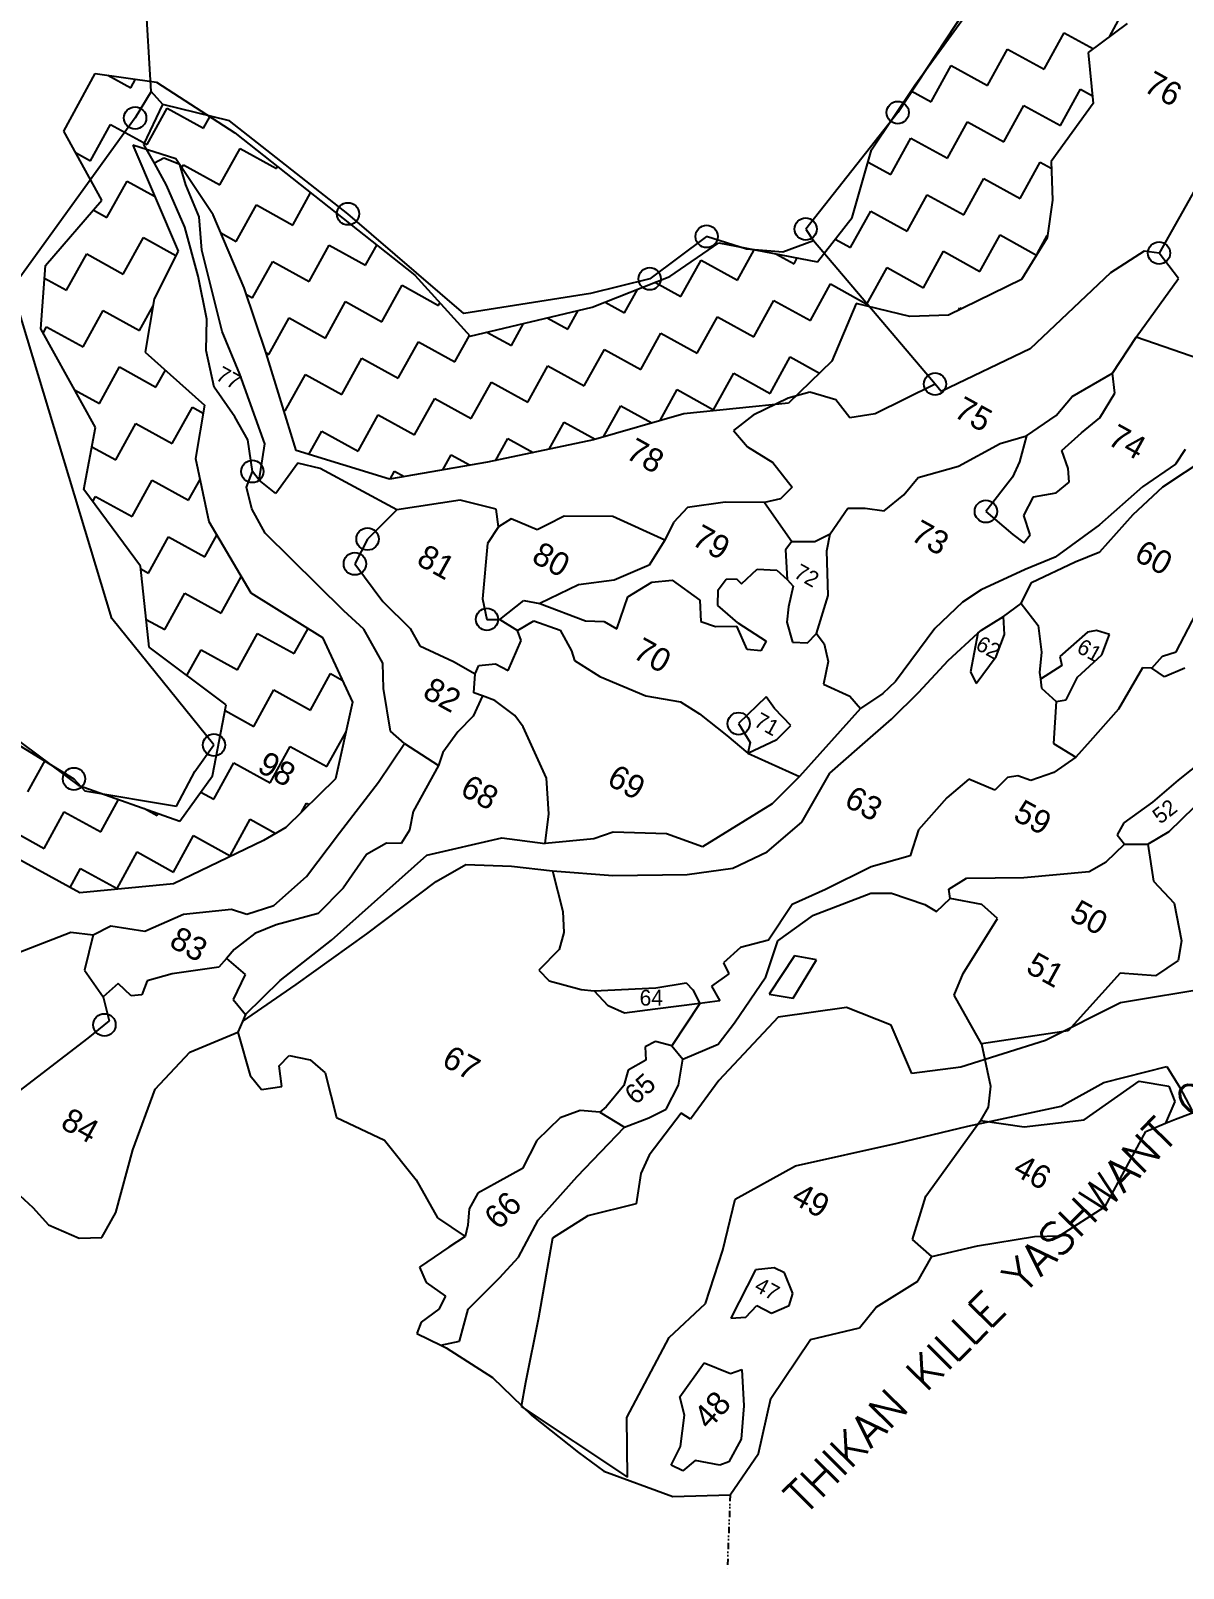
# Model space of a CAD drawing. Header units: metres. Extents: x 322054 to 327919, y 1839216 to 1844053.
# Drawn here: x 323923 to 324841, y 1839286 to 1840510 of the extents above; entities that cross this region are included whole.
import ezdxf

# ---------------------------------------------------------------- set-up
doc = ezdxf.new("R2010")
doc.units = ezdxf.units.M
doc.header["$MEASUREMENT"] = 0
doc.linetypes.add('DIVIDE', pattern=[1.25, 0.5, -0.25, 0, -0.25, 0, -0.25])
for name, color, linetype in [('POLY_HATCH', 12, 'Continuous'), ('POLY_PARCEL', 6, 'Continuous'), ('TEXT_MAPOUT', 7, 'Continuous'), ('TEXT_PARCEL', 7, 'Continuous'), ('V_BOUND_LINE', 7, 'Continuous'), ('V_DIVIDE_LINE', 7, 'DIVIDE')]:
    doc.layers.add(name, color=color, linetype=linetype)
doc.styles.get("Standard").update_dxf_attribs({"font": 'simplex.shx'})
doc.styles.add('TEXT_MAP', font='', dxfattribs={"height": 2.5})
doc.styles.get('TEXT_MAP').set_extended_font_data('Kruti Dev 050')

msp = doc.modelspace()

# ---------------------------------------------------------------- linework, layer by layer
for centre in [(324006.1, 1840440.4), (324613.4, 1840444.7), (324175.6, 1840364.1), (324540.1, 1840352), (324461.2, 1840346.1), (324821.5, 1840332.9), (324415.9, 1840312.4), (324643.1, 1840228.6), (324099.5, 1840159), (324683.6, 1840127.2), (324191.2, 1840105.2), (324181.1, 1840085.5), (324286.3, 1840041.3), (324486.7, 1839958.3), (324068.9, 1839941.3), (323957.4, 1839914.3), (323981.7, 1839718.5)]:
    msp.add_circle(centre, 8.88)
at = {"layer": 'POLY_HATCH'}
for p, q in [((324627.1, 1840466.6), (324677.3, 1840535.7)), ((324796.1, 1840515.6), (324765.1, 1840492.4)), ((324765.1, 1840492.4), (324769, 1840451.9)), ((323949.3, 1840429.9), (323974.4, 1840475.7)), ((323974.4, 1840475.7), (324023.2, 1840469)), ((324023.2, 1840469), (324085.6, 1840428.5)), ((324592.6, 1840415.1), (324627.1, 1840466.6)), ((324769, 1840451.9), (324735.5, 1840405.8)), ((323979.5, 1840374.9), (323949.3, 1840429.9)), ((324085.6, 1840428.5), (324228.9, 1840315.2)), ((324038.6, 1840407.9), (324004.2, 1840418.8)), ((324004.2, 1840418.8), (324040.3, 1840334.3)), ((324577, 1840361.2), (324592.6, 1840415.1)), ((324068.4, 1840363.2), (324038.6, 1840407.9)), ((324735.5, 1840405.8), (324736.6, 1840374.9)), ((323934.7, 1840323), (323979.5, 1840374.9)), ((324736.6, 1840374.9), (324732.3, 1840345.1)), ((324092.9, 1840305.3), (324068.4, 1840363.2)), ((324549.5, 1840325.9), (324577, 1840361.2)), ((324432, 1840314.1), (324471, 1840341)), ((324471, 1840341), (324549.5, 1840325.9)), ((324732.3, 1840345.1), (324712, 1840311.9)), ((323931.1, 1840272.5), (323934.7, 1840323)), ((324040.3, 1840334.3), (324021.4, 1840296.4)), ((324228.9, 1840315.2), (324272.8, 1840266.8)), ((324370.1, 1840289.7), (324432, 1840314.1)), ((324712, 1840311.9), (324653.9, 1840283.5)), ((324110.6, 1840253.2), (324092.9, 1840305.3)), ((324021.4, 1840296.4), (324014.2, 1840254)), ((324272.8, 1840266.8), (324370.1, 1840289.7)), ((324580.3, 1840292.7), (324561, 1840246.8)), ((324623, 1840282.3), (324580.3, 1840292.7)), ((324653.9, 1840283.5), (324623, 1840282.3)), ((323974.5, 1840194.1), (323931.1, 1840272.5)), ((324014.2, 1840254), (324061.5, 1840211.8)), ((324134.4, 1840175.6), (324110.6, 1840253.2)), ((324561, 1840246.8), (324526.5, 1840213.4)), ((324526.5, 1840213.4), (324443.1, 1840205)), ((324061.5, 1840211.8), (324054.3, 1840169.4)), ((324443.1, 1840205), (324371.1, 1840184.2)), ((323965.4, 1840144.7), (323974.5, 1840194.1)), ((324371.1, 1840184.2), (324286.6, 1840166.3)), ((324054.3, 1840169.4), (324064.9, 1840119.1)), ((324208.6, 1840152.8), (324134.4, 1840175.6)), ((324286.6, 1840166.3), (324208.6, 1840152.8)), ((324010.4, 1840083.5), (323965.4, 1840144.7)), ((324064.9, 1840119.1), (324098.2, 1840062.5)), ((324017.3, 1840019.2), (324010.4, 1840083.5)), ((324098.2, 1840062.5), (324155.3, 1840026.9)), ((324078.7, 1839973.3), (324017.3, 1840019.2)), ((324155.3, 1840026.9), (324179.3, 1839975.4)), ((323856.9, 1839986.6), (323960.7, 1839909.3)), ((324067.7, 1839916.8), (324078.7, 1839973.3)), ((324179.3, 1839975.4), (324165.7, 1839914.3)), ((323960.7, 1839909.3), (324041.8, 1839880.7)), ((324041.8, 1839880.7), (324067.7, 1839916.8)), ((324165.7, 1839914.3), (324126.2, 1839875.6)), ((324126.2, 1839875.6), (324108.4, 1839865.2)), ((324108.4, 1839865.2), (324036.7, 1839830.7)), ((323962, 1839823.5), (323901.7, 1839856.8)), ((324036.7, 1839830.7), (323962, 1839823.5)), ((324864.3, 1839748.2), (324790.7, 1839735.9)), ((324790.7, 1839735.9), (324731, 1839706.1)), ((324518.3, 1839724.6), (324471, 1839674.1)), ((324572.7, 1839732.2), (324518.3, 1839724.6)), ((324608.1, 1839718.2), (324572.7, 1839732.2)), ((324624.6, 1839679.9), (324608.1, 1839718.2)), ((324731, 1839706.1), (324663.6, 1839684.8)), ((324663.6, 1839684.8), (324624.6, 1839679.9)), ((324777.6, 1839672.7), (324827.8, 1839685.4)), ((324827.8, 1839685.4), (324838.1, 1839668.6)), ((324471, 1839674.1), (324448.4, 1839643.3)), ((324743.6, 1839653.9), (324777.6, 1839672.7)), ((324838.1, 1839668.6), (324847.7, 1839650.7)), ((324669.2, 1839637.8), (324743.6, 1839653.9)), ((324440.9, 1839648.1), (324415.5, 1839614.8)), ((324448.4, 1839643.3), (324440.9, 1839648.1)), ((324613, 1839624.2), (324669.2, 1839637.8)), ((324415.5, 1839614.8), (324408.9, 1839600.3)), ((324532, 1839606.2), (324613, 1839624.2)), ((324484, 1839579.8), (324532, 1839606.2)), ((324408.9, 1839600.3), (324405.2, 1839575.9)), ((324474.2, 1839539.2), (324484, 1839579.8)), ((324366.6, 1839566.5), (324338.6, 1839548.6)), ((324405.2, 1839575.9), (324366.6, 1839566.5)), ((324338.6, 1839548.6), (324327.3, 1839485.2)), ((324460.4, 1839496.7), (324474.2, 1839539.2)), ((324431.5, 1839469.5), (324460.4, 1839496.7)), ((324327.3, 1839485.2), (324317.1, 1839433.7)), ((324397.8, 1839405.9), (324431.5, 1839469.5)), ((324317.1, 1839433.7), (324313.6, 1839414.8)), ((324313.6, 1839414.8), (324398.1, 1839358.4)), ((324398.1, 1839358.4), (324397.8, 1839405.9))]:
    msp.add_line(p, q, dxfattribs=at)
at = {"layer": 'POLY_HATCH', "linetype": 'Continuous'}
for p, q in [((324781.9, 1840505), (324790.9, 1840521.3)), ((324729.9, 1840479.3), (324745.9, 1840508.3)), ((324745.9, 1840508.3), (324769.2, 1840495.5)), ((324684.9, 1840466.3), (324700.9, 1840495.3)), ((324700.9, 1840495.3), (324729.9, 1840479.3)), ((324639.9, 1840453.3), (324655.9, 1840482.3)), ((324655.9, 1840482.3), (324684.9, 1840466.3)), ((323984.3, 1840474.4), (324002.6, 1840464.3)), ((324002.6, 1840464.3), (324006.5, 1840471.3)), ((324624, 1840462), (324639.9, 1840453.3)), ((324742.9, 1840434.3), (324758.9, 1840463.3)), ((324758.9, 1840463.3), (324768.4, 1840458.1)), ((324015.7, 1840419.2), (324031.7, 1840448.3)), ((324031.7, 1840448.3), (324060.7, 1840432.3)), ((324697.9, 1840421.3), (324713.9, 1840450.3)), ((324713.9, 1840450.3), (324742.9, 1840434.3)), ((323970.6, 1840406.2), (323986.6, 1840435.2)), ((323986.6, 1840435.2), (324015.7, 1840419.2)), ((324060.7, 1840432.3), (324065.7, 1840441.4)), ((324652.9, 1840408.3), (324668.9, 1840437.3)), ((324668.9, 1840437.3), (324697.9, 1840421.3)), ((324607.9, 1840395.3), (324623.9, 1840424.3)), ((324623.9, 1840424.3), (324652.9, 1840408.3)), ((323958.6, 1840412.9), (323970.6, 1840406.2)), ((324073.7, 1840387.2), (324089.7, 1840416.2)), ((324089.7, 1840416.2), (324118.7, 1840400.2)), ((324043.3, 1840400.8), (324044.7, 1840403.2)), ((324044.7, 1840403.2), (324073.7, 1840387.2)), ((324118.7, 1840400.2), (324119.5, 1840401.7)), ((324589.8, 1840405.3), (324607.9, 1840395.3)), ((324710.9, 1840376.3), (324726.9, 1840405.3)), ((324726.9, 1840405.3), (324735.7, 1840400.4)), ((323983.7, 1840361.2), (323999.7, 1840390.2)), ((323999.7, 1840390.2), (324021.6, 1840378.1)), ((324665.9, 1840363.3), (324681.9, 1840392.3)), ((324681.9, 1840392.3), (324710.9, 1840376.3)), ((324131.7, 1840355.2), (324145.8, 1840380.9)), ((324620.9, 1840350.3), (324636.9, 1840379.3)), ((324636.9, 1840379.3), (324665.9, 1840363.3)), ((323972.8, 1840367.2), (323983.7, 1840361.2)), ((324086.7, 1840342.2), (324102.7, 1840371.2)), ((324102.7, 1840371.2), (324131.7, 1840355.2)), ((324575.9, 1840337.3), (324591.9, 1840366.3)), ((324591.9, 1840366.3), (324620.9, 1840350.3)), ((324074.4, 1840349), (324086.7, 1840342.2)), ((323996.7, 1840316.2), (324012.7, 1840345.2)), ((324012.7, 1840345.2), (324038.6, 1840330.9)), ((324144.7, 1840310.2), (324160.7, 1840339.2)), ((324160.7, 1840339.2), (324189.7, 1840323.2)), ((324189.7, 1840323.2), (324198.5, 1840339.2)), ((324485.8, 1840311.2), (324499.2, 1840335.5)), ((324563.6, 1840344), (324575.9, 1840337.3)), ((324678.9, 1840318.3), (324694.9, 1840347.3)), ((324694.9, 1840347.3), (324723.8, 1840331.3)), ((324724.8, 1840332.8), (324732.5, 1840346.9)), ((323951.6, 1840303.2), (323967.6, 1840332.2)), ((323967.6, 1840332.2), (323996.7, 1840316.2)), ((324099.7, 1840297.2), (324115.7, 1840326.2)), ((324115.7, 1840326.2), (324144.7, 1840310.2)), ((324440.8, 1840298.2), (324456.8, 1840327.3)), ((324456.8, 1840327.3), (324485.8, 1840311.2)), ((324516.3, 1840332.3), (324530.8, 1840324.3)), ((324530.8, 1840324.3), (324533.4, 1840329)), ((324633.9, 1840305.3), (324649.9, 1840334.3)), ((324649.9, 1840334.3), (324678.9, 1840318.3)), ((323934, 1840313), (323951.6, 1840303.2)), ((324588.9, 1840292.3), (324604.9, 1840321.3)), ((324604.9, 1840321.3), (324633.9, 1840305.3)), ((324094.8, 1840299.9), (324099.7, 1840297.2)), ((324202.7, 1840278.2), (324218.7, 1840307.2)), ((324218.7, 1840307.2), (324247.7, 1840291.2)), ((324395.8, 1840285.2), (324406.1, 1840303.9)), ((324420.4, 1840309.5), (324440.8, 1840298.2)), ((324543.8, 1840279.2), (324559.9, 1840308.3)), ((324559.9, 1840308.3), (324588.9, 1840292.3)), ((323964.7, 1840258.2), (323980.7, 1840287.2)), ((323980.7, 1840287.2), (324009.7, 1840271.2)), ((324009.7, 1840271.2), (324020.5, 1840290.8)), ((324157.7, 1840265.2), (324173.7, 1840294.2)), ((324173.7, 1840294.2), (324202.7, 1840278.2)), ((324247.7, 1840291.2), (324248.8, 1840293.2)), ((324350.8, 1840272.2), (324359, 1840287.1)), ((324380.4, 1840293.7), (324395.8, 1840285.2)), ((324498.8, 1840266.2), (324514.8, 1840295.2)), ((324514.8, 1840295.2), (324543.8, 1840279.2)), ((324661.8, 1840287.4), (324662.9, 1840289.3)), ((324662.9, 1840289.3), (324664.2, 1840288.5)), ((323932.9, 1840269.2), (323935.6, 1840274.2)), ((323935.6, 1840274.2), (323964.7, 1840258.2)), ((324112.7, 1840252.2), (324128.7, 1840281.2)), ((324128.7, 1840281.2), (324157.7, 1840265.2)), ((324305.8, 1840259.2), (324315.5, 1840276.9)), ((324334.3, 1840281.3), (324350.8, 1840272.2)), ((324453.8, 1840253.2), (324469.8, 1840282.2)), ((324469.8, 1840282.2), (324498.8, 1840266.2)), ((324215.7, 1840233.2), (324231.7, 1840262.2)), ((324231.7, 1840262.2), (324260.8, 1840246.2)), ((324260.8, 1840246.2), (324272.4, 1840267.2)), ((324286.3, 1840270), (324305.8, 1840259.2)), ((324408.8, 1840240.2), (324424.8, 1840269.2)), ((324424.8, 1840269.2), (324453.8, 1840253.2)), ((324110.6, 1840253.4), (324112.7, 1840252.2)), ((324363.8, 1840227.2), (324379.8, 1840256.2)), ((324379.8, 1840256.2), (324408.8, 1840240.2)), ((324511.8, 1840221.2), (324527.8, 1840250.2)), ((324527.8, 1840250.2), (324551.2, 1840237.3)), ((323977.7, 1840213.2), (323993.7, 1840242.2)), ((323993.7, 1840242.2), (324022.7, 1840226.2)), ((324022.7, 1840226.2), (324030.2, 1840239.7)), ((324170.7, 1840220.2), (324186.7, 1840249.2)), ((324186.7, 1840249.2), (324215.7, 1840233.2)), ((324318.8, 1840214.2), (324334.8, 1840243.2)), ((324334.8, 1840243.2), (324363.8, 1840227.2)), ((324466.8, 1840208.2), (324482.8, 1840237.2)), ((324482.8, 1840237.2), (324511.8, 1840221.2)), ((324125.7, 1840207.2), (324141.7, 1840236.2)), ((324141.7, 1840236.2), (324170.7, 1840220.2)), ((324273.8, 1840201.2), (324289.8, 1840230.2)), ((324289.8, 1840230.2), (324318.8, 1840214.2)), ((323957.9, 1840224.1), (323977.7, 1840213.2)), ((324228.7, 1840188.2), (324244.8, 1840217.2)), ((324244.8, 1840217.2), (324273.8, 1840201.2)), ((324424.2, 1840199.5), (324437.8, 1840224.2)), ((324437.8, 1840224.2), (324466.8, 1840208.2)), ((324035.7, 1840181.2), (324051.7, 1840210.2)), ((324051.7, 1840210.2), (324060.4, 1840205.4)), ((324124.5, 1840207.9), (324125.7, 1840207.2)), ((324183.7, 1840175.2), (324199.7, 1840204.2)), ((324199.7, 1840204.2), (324228.7, 1840188.2)), ((324379.2, 1840186.5), (324392.8, 1840211.2)), ((324392.8, 1840211.2), (324417.5, 1840197.6)), ((323990.7, 1840168.2), (324006.7, 1840197.2)), ((324006.7, 1840197.2), (324035.7, 1840181.2)), ((324144.4, 1840172.5), (324154.7, 1840191.2)), ((324154.7, 1840191.2), (324183.7, 1840175.2)), ((324335.9, 1840176.7), (324347.8, 1840198.2)), ((324347.8, 1840198.2), (324372.5, 1840184.6)), ((323971.7, 1840178.6), (323990.7, 1840168.2)), ((324293.1, 1840167.6), (324302.8, 1840185.2)), ((324302.8, 1840185.2), (324323.1, 1840174)), ((324251.1, 1840160.2), (324257.8, 1840172.2)), ((324257.8, 1840172.2), (324272.8, 1840163.9)), ((324003.7, 1840123.1), (324019.7, 1840152.2)), ((324019.7, 1840152.2), (324048.7, 1840136.2)), ((324048.7, 1840136.2), (324057.8, 1840152.7)), ((324209.3, 1840153), (324212.7, 1840159.2)), ((324212.7, 1840159.2), (324220.5, 1840154.9)), ((323972.5, 1840135.1), (323974.7, 1840139.1)), ((323974.7, 1840139.1), (324003.7, 1840123.1)), ((324016.7, 1840078.1), (324032.7, 1840107.1)), ((324032.7, 1840107.1), (324061.7, 1840091.1)), ((324061.7, 1840091.1), (324071.2, 1840108.4)), ((324010.6, 1840081.5), (324016.7, 1840078.1)), ((324074.7, 1840046.1), (324090.7, 1840075.1)), ((324090.7, 1840075.1), (324090.7, 1840075.1)), ((324029.7, 1840033.1), (324045.7, 1840062.1)), ((324045.7, 1840062.1), (324074.7, 1840046.1)), ((324015, 1840041.2), (324029.7, 1840033.1)), ((324087.7, 1840001.1), (324103.7, 1840030.1)), ((324103.7, 1840030.1), (324132.7, 1840014.1)), ((324132.7, 1840014.1), (324143.8, 1840034.1)), ((324047.4, 1839996.7), (324058.7, 1840017.1)), ((324058.7, 1840017.1), (324087.7, 1840001.1)), ((324145.7, 1839969.1), (324161.7, 1839998.1)), ((324161.7, 1839998.1), (324171.1, 1839993)), ((324100.7, 1839956.1), (324116.7, 1839985.1)), ((324116.7, 1839985.1), (324145.7, 1839969.1)), ((324077.8, 1839968.7), (324100.7, 1839956.1)), ((324158.7, 1839924.1), (324174.1, 1839951.8)), ((324113.7, 1839911.1), (324129.7, 1839940.1)), ((324129.7, 1839940.1), (324158.7, 1839924.1)), ((323920.7, 1839904.1), (323934.4, 1839928.9)), ((324068.7, 1839898.1), (324084.7, 1839927.1)), ((324084.7, 1839927.1), (324113.7, 1839911.1)), ((323978.7, 1839872.1), (323993, 1839897.9)), ((324058.4, 1839903.8), (324068.7, 1839898.1)), ((324138.7, 1839887.8), (324142.7, 1839895.1)), ((324142.7, 1839895.1), (324144.9, 1839893.9)), ((323933.7, 1839859), (323949.7, 1839888.1)), ((323949.7, 1839888.1), (323978.7, 1839872.1)), ((324013.6, 1839890.6), (324023.7, 1839885.1)), ((324023.7, 1839885.1), (324024.6, 1839886.7)), ((323904.7, 1839875), (323933.7, 1839859)), ((324081.7, 1839853.1), (324097.7, 1839882.1)), ((324097.7, 1839882.1), (324118.1, 1839870.8)), ((324036.7, 1839840), (324052.7, 1839869.1)), ((324052.7, 1839869.1), (324081.7, 1839853.1)), ((323991.7, 1839827), (324007.7, 1839856.1)), ((324007.7, 1839856.1), (324036.7, 1839840)), ((323954.3, 1839827.8), (323962.7, 1839843)), ((323962.7, 1839843), (323991.7, 1839827))]:
    msp.add_line(p, q, dxfattribs=at)
at = {"layer": 'POLY_PARCEL'}
for p, q in [((324018.8, 1840461.6), (324012.3, 1840573)), ((324692.1, 1840564.2), (324613.4, 1840444.7)), ((324018.8, 1840461.6), (324006.1, 1840440.4)), ((324028.2, 1840451.2), (324018.8, 1840461.6)), ((324013.1, 1840419.4), (324028.2, 1840451.2)), ((324081.2, 1840438.2), (324028.2, 1840451.2)), ((324006.1, 1840440.4), (323911, 1840308.7)), ((324175.6, 1840364.1), (324081.2, 1840438.2)), ((324613.4, 1840444.7), (324540.1, 1840352)), ((324021.5, 1840404.3), (324013.1, 1840419.4)), ((324865.5, 1840410.5), (324821.5, 1840332.9)), ((324028.9, 1840408.5), (324021.5, 1840404.3)), ((324031.2, 1840386.8), (324021.5, 1840404.3)), ((324041.7, 1840403.3), (324028.9, 1840408.5)), ((324046.6, 1840387.3), (324041.7, 1840403.3)), ((324045.8, 1840353.5), (324031.2, 1840386.8)), ((324057.2, 1840361.6), (324046.6, 1840387.3)), ((324059.3, 1840335.3), (324057.2, 1840361.6)), ((324268, 1840284.7), (324175.6, 1840364.1)), ((324056.4, 1840314.4), (324045.8, 1840353.5)), ((324540.1, 1840352), (324546.2, 1840342.7)), ((324075.5, 1840270.5), (324059.3, 1840335.3)), ((324461.2, 1840346.1), (324415.9, 1840312.4)), ((324493, 1840336.1), (324461.2, 1840346.1)), ((324521.8, 1840333.6), (324493, 1840336.1)), ((324546.2, 1840342.7), (324521.8, 1840333.6)), ((324643.1, 1840228.6), (324546.2, 1840342.7)), ((324809.6, 1840334.4), (324782.9, 1840317.1)), ((324821.5, 1840332.9), (324809.6, 1840334.4)), ((324837.1, 1840312.7), (324821.5, 1840332.9)), ((324063.2, 1840280.3), (324056.4, 1840314.4)), ((324415.9, 1840312.4), (324368.7, 1840300.6)), ((324782.9, 1840317.1), (324718.9, 1840256.5)), ((324803.2, 1840266), (324837.1, 1840312.7)), ((323987.6, 1840042.1), (323907.6, 1840306.5)), ((324368.7, 1840300.6), (324268, 1840284.7)), ((324062.6, 1840255.4), (324063.2, 1840280.3)), ((324089.5, 1840236.5), (324075.5, 1840270.5)), ((324784.4, 1840237.2), (324803.2, 1840266)), ((324871.5, 1840242.3), (324803.2, 1840266)), ((324069.1, 1840226), (324062.6, 1840255.4)), ((324718.9, 1840256.5), (324648.1, 1840222.6)), ((324085.5, 1840202.6), (324069.1, 1840226)), ((324109.3, 1840181.1), (324089.5, 1840236.5)), ((324643.1, 1840228.6), (324595.4, 1840205)), ((324648.1, 1840222.6), (324643.1, 1840228.6)), ((324752.3, 1840218.7), (324784.4, 1840237.2)), ((324786.2, 1840221.4), (324784.4, 1840237.2)), ((324526.1, 1840217.3), (324498.2, 1840203.8)), ((324543.3, 1840222.1), (324526.1, 1840217.3)), ((324564.2, 1840216), (324543.3, 1840222.1)), ((324575.2, 1840201.6), (324564.2, 1840216)), ((324739.5, 1840203.5), (324752.3, 1840218.7)), ((324774.3, 1840201.8), (324786.2, 1840221.4)), ((324095.8, 1840184.1), (324085.5, 1840202.6)), ((324498.2, 1840203.8), (324482.6, 1840191.6)), ((324595.4, 1840205), (324575.2, 1840201.6)), ((324716, 1840187.5), (324739.5, 1840203.5)), ((324759.8, 1840189.8), (324774.3, 1840201.8)), ((324482.6, 1840191.6), (324493.7, 1840178.5)), ((324744.1, 1840175.7), (324759.8, 1840189.8)), ((324099.5, 1840159), (324095.8, 1840184.1)), ((324104.9, 1840152), (324109.3, 1840181.1)), ((324493.7, 1840178.5), (324514, 1840166.2)), ((324661.7, 1840163.3), (324695, 1840181.2)), ((324695, 1840181.2), (324716, 1840187.5)), ((324716, 1840187.5), (324710.4, 1840166.7)), ((324842.3, 1840176.4), (324834.5, 1840164.9)), ((324135.7, 1840165.5), (324118.2, 1840141.6)), ((324153.4, 1840161.3), (324135.7, 1840165.5)), ((324514, 1840166.2), (324529.4, 1840146.4)), ((324710.4, 1840166.7), (324704.8, 1840154.6)), ((324749.2, 1840161.4), (324744.1, 1840175.7)), ((324834.5, 1840164.9), (324808.4, 1840146.8)), ((324824.5, 1840146.8), (324859.7, 1840170.1)), ((324094.8, 1840146.6), (324099.5, 1840159)), ((324104.9, 1840152), (324099.5, 1840159)), ((324118.2, 1840141.6), (324104.9, 1840152)), ((324214.4, 1840128.6), (324153.4, 1840161.3)), ((324618.3, 1840140.5), (324629.7, 1840154.3)), ((324629.7, 1840154.3), (324661.7, 1840163.3)), ((324704.8, 1840154.6), (324683.6, 1840127.2)), ((324749.9, 1840150.5), (324749.2, 1840161.4)), ((324099.1, 1840129.2), (324094.8, 1840146.6)), ((324529.4, 1840146.4), (324520, 1840137.3)), ((324602.5, 1840127.6), (324618.3, 1840140.5)), ((324721.4, 1840138.7), (324739.5, 1840141.9)), ((324739.5, 1840141.9), (324749.9, 1840150.5)), ((324808.4, 1840146.8), (324774.1, 1840116.4)), ((324800.8, 1840124.8), (324824.5, 1840146.8)), ((324109.7, 1840109.8), (324099.1, 1840129.2)), ((324214.4, 1840128.6), (324191.2, 1840105.2)), ((324265, 1840136.1), (324214.4, 1840128.6)), ((324293.7, 1840129.1), (324265, 1840136.1)), ((324295.4, 1840114.9), (324293.7, 1840129.1)), ((324445.9, 1840130.3), (324434.9, 1840118.4)), ((324476, 1840134.5), (324445.9, 1840130.3)), ((324507.4, 1840134.4), (324476, 1840134.5)), ((324520, 1840137.3), (324507.4, 1840134.4)), ((324507.4, 1840134.4), (324529, 1840103.2)), ((324559.5, 1840109.3), (324573.6, 1840129.7)), ((324573.6, 1840129.7), (324587.5, 1840129.7)), ((324587.5, 1840129.7), (324602.5, 1840127.6)), ((324683.6, 1840127.2), (324705, 1840108.9)), ((324713.9, 1840124), (324721.4, 1840138.7)), ((324295.4, 1840114.9), (324286.7, 1840101.8)), ((324305.6, 1840121.4), (324295.4, 1840114.9)), ((324326.3, 1840112.5), (324305.6, 1840121.4)), ((324334.3, 1840116.5), (324326.3, 1840112.5)), ((324347.7, 1840123.4), (324334.3, 1840116.5)), ((324386.4, 1840123.2), (324347.7, 1840123.4)), ((324427.9, 1840104.3), (324386.4, 1840123.2)), ((324434.9, 1840118.4), (324427.9, 1840104.3)), ((324718.9, 1840108.5), (324713.9, 1840124)), ((324774.1, 1840116.4), (324738.8, 1840090.8)), ((324774.4, 1840095.1), (324800.8, 1840124.8)), ((324172.2, 1840048), (324109.7, 1840109.8)), ((324191.2, 1840105.2), (324181.1, 1840085.5)), ((324427.9, 1840104.3), (324415.5, 1840084.5)), ((324529, 1840103.2), (324523.9, 1840096.5)), ((324529, 1840103.2), (324547.3, 1840103.2)), ((324547.3, 1840103.2), (324559.5, 1840109.3)), ((324557, 1840095.7), (324559.5, 1840109.3)), ((324705, 1840108.9), (324713.7, 1840102.1)), ((324713.7, 1840102.1), (324718.9, 1840108.5)), ((324286.7, 1840101.8), (324282.8, 1840057.5)), ((324523.9, 1840096.5), (324525.3, 1840073.1)), ((324558.1, 1840060.3), (324557, 1840095.7)), ((324738.8, 1840090.8), (324715, 1840080.9)), ((324754.6, 1840087.2), (324774.4, 1840095.1)), ((324181.1, 1840085.5), (324203.3, 1840055.4)), ((324415.5, 1840084.5), (324387.6, 1840072.4)), ((324489.1, 1840069.5), (324501.5, 1840081.3)), ((324501.5, 1840081.3), (324517.1, 1840080.4)), ((324517.1, 1840080.4), (324525.3, 1840073.1)), ((324715, 1840080.9), (324679.8, 1840064.9)), ((324720, 1840070.5), (324754.6, 1840087.2)), ((324359.2, 1840068.7), (324328.4, 1840053.9)), ((324387.6, 1840072.4), (324359.2, 1840068.7)), ((324398.6, 1840059.1), (324417.5, 1840070.9)), ((324417.5, 1840070.9), (324433.8, 1840072.6)), ((324433.8, 1840072.6), (324455.7, 1840056.5)), ((324470.5, 1840064.8), (324476.7, 1840073.4)), ((324476.7, 1840073.4), (324484.9, 1840073.6)), ((324484.9, 1840073.6), (324489.1, 1840069.5)), ((324525.3, 1840073.1), (324530.2, 1840067.8)), ((324530.2, 1840067.8), (324526.3, 1840051.2)), ((324711.6, 1840053.9), (324720, 1840070.5)), ((324203.3, 1840055.4), (324225.2, 1840034.1)), ((324282.8, 1840057.5), (324286.3, 1840041.3)), ((324296.5, 1840041.2), (324315.7, 1840056.2)), ((324315.7, 1840056.2), (324328.4, 1840053.9)), ((324328.4, 1840053.9), (324364.7, 1840040.1)), ((324389.7, 1840033.7), (324398.6, 1840059.1)), ((324455.7, 1840056.5), (324456.6, 1840039.5)), ((324470.1, 1840052.2), (324470.5, 1840064.8)), ((324548.7, 1840030.1), (324558.1, 1840060.3)), ((324665, 1840055.1), (324643, 1840034)), ((324679.8, 1840064.9), (324665, 1840055.1)), ((324697.5, 1840043.6), (324711.6, 1840053.9)), ((324711.6, 1840053.9), (324725.1, 1840036.5)), ((324835.2, 1840015.4), (324857.3, 1840058.2)), ((324068.9, 1839941.3), (323987.6, 1840042.1)), ((324188.3, 1840033.5), (324172.2, 1840048)), ((324486.1, 1840038.6), (324470.1, 1840052.2)), ((324526.3, 1840051.2), (324525.1, 1840039)), ((324680, 1840032.8), (324697.5, 1840043.6)), ((324698.4, 1840029.1), (324697.5, 1840043.6)), ((324203.5, 1840006.5), (324188.3, 1840033.5)), ((324225.2, 1840034.1), (324232.8, 1840020.1)), ((324286.3, 1840041.3), (324296.5, 1840041.2)), ((324296.5, 1840041.2), (324310.6, 1840032.3)), ((324310.6, 1840032.3), (324323.7, 1840040.1)), ((324313.6, 1840024.4), (324310.6, 1840032.3)), ((324323.7, 1840040.1), (324344.5, 1840032.6)), ((324344.5, 1840032.6), (324353.7, 1840016.2)), ((324364.7, 1840040.1), (324379.7, 1840039.5)), ((324379.7, 1840039.5), (324389.7, 1840033.7)), ((324456.6, 1840039.5), (324468.3, 1840035.6)), ((324468.3, 1840035.6), (324485.4, 1840035.8)), ((324493.5, 1840017.3), (324485.4, 1840035.8)), ((324486.1, 1840038.6), (324508.7, 1840023.9)), ((324525.1, 1840039), (324529.5, 1840023.1)), ((324541.6, 1840022.6), (324548.7, 1840030.1)), ((324548.7, 1840030.1), (324554.9, 1840021.7)), ((324643, 1840034), (324611.6, 1839991.7)), ((324653.5, 1840008.6), (324677.2, 1840030.3)), ((324677.2, 1840030.3), (324671.4, 1839999.5)), ((324677.2, 1840030.3), (324680, 1840032.8)), ((324725.1, 1840036.5), (324728, 1840015.2)), ((324764.4, 1840031), (324742.5, 1840011.8)), ((324771.8, 1840032.3), (324764.4, 1840031)), ((324781.9, 1840029.2), (324771.8, 1840032.3)), ((324775.9, 1840013.1), (324781.9, 1840029.2)), ((324232.8, 1840020.1), (324259.7, 1840007.8)), ((324303.3, 1840000.5), (324313.6, 1840024.4)), ((324504.3, 1840016.2), (324493.5, 1840017.3)), ((324508.7, 1840023.9), (324504.3, 1840016.2)), ((324529.5, 1840023.1), (324541.6, 1840022.6)), ((324554.9, 1840021.7), (324557.9, 1840007.7)), ((324691.7, 1840011.7), (324698.4, 1840029.1)), ((324203.9, 1839986.2), (324203.5, 1840006.5)), ((324259.7, 1840007.8), (324277, 1839997.8)), ((324279.9, 1840004.6), (324293, 1840005.8)), ((324293, 1840005.8), (324303.3, 1840000.5)), ((324353.7, 1840016.2), (324356.1, 1840008.6)), ((324356.1, 1840008.6), (324376.1, 1839995.8)), ((324557.9, 1840007.7), (324554.2, 1839989.7)), ((324630.3, 1839983.2), (324653.5, 1840008.6)), ((324675.9, 1839990.3), (324691.7, 1840011.7)), ((324728, 1840015.2), (324726.4, 1839999)), ((324742.5, 1840011.8), (324744.1, 1840004.5)), ((324756.5, 1839995.4), (324775.9, 1840013.1)), ((324815.7, 1840002.3), (324824.1, 1840011.9)), ((324824.1, 1840011.9), (324835.2, 1840015.4)), ((324275.9, 1839982.7), (324277, 1839997.8)), ((324277, 1839997.8), (324279.9, 1840004.6)), ((324376.1, 1839995.8), (324412.9, 1839980.3)), ((324671.4, 1839999.5), (324675.9, 1839990.3)), ((324726.4, 1839999), (324727, 1839993.7)), ((324744.1, 1840004.5), (324727, 1839993.7)), ((324727, 1839993.7), (324728, 1839986.5)), ((324747.6, 1839977.2), (324756.5, 1839995.4)), ((324808.2, 1840002.6), (324789.3, 1839969.8)), ((324815.7, 1840002.3), (324808.2, 1840002.6)), ((324825.8, 1839995.5), (324815.7, 1840002.3)), ((324842, 1840002.4), (324825.8, 1839995.5)), ((324209.5, 1839952.4), (324203.9, 1839986.2)), ((324282.7, 1839980.3), (324275.2, 1839964.1)), ((324282.7, 1839980.3), (324275.9, 1839982.7)), ((324292.5, 1839976.8), (324282.7, 1839980.3)), ((324412.9, 1839980.3), (324440.4, 1839975.7)), ((324554.2, 1839989.7), (324575.3, 1839980.1)), ((324601.4, 1839982.3), (324583.8, 1839970.4)), ((324611.6, 1839991.7), (324601.4, 1839982.3)), ((324608.4, 1839961.8), (324630.3, 1839983.2)), ((324728, 1839986.5), (324739.6, 1839975.9)), ((323854.6, 1839977.2), (323957.4, 1839914.3)), ((324308.5, 1839964.7), (324292.5, 1839976.8)), ((324440.4, 1839975.7), (324455.6, 1839966.2)), ((324508.6, 1839979.5), (324486.7, 1839958.3)), ((324515.2, 1839970.4), (324508.6, 1839979.5)), ((324528.3, 1839956.9), (324515.2, 1839970.4)), ((324583.8, 1839970.4), (324535.1, 1839916.2)), ((324575.3, 1839980.1), (324583.8, 1839970.4)), ((324739.6, 1839975.9), (324737.4, 1839942.5)), ((324739.6, 1839975.9), (324747.6, 1839977.2)), ((324789.3, 1839969.8), (324766.7, 1839944.2)), ((324275.2, 1839964.1), (324263.2, 1839951.7)), ((324315.1, 1839955.6), (324308.5, 1839964.7)), ((324455.6, 1839966.2), (324477.4, 1839948.7)), ((324486.7, 1839958.3), (324495.9, 1839943.3)), ((324517, 1839945.6), (324528.3, 1839956.9)), ((324583.3, 1839939.9), (324608.4, 1839961.8)), ((324220.6, 1839942.4), (324209.5, 1839952.4)), ((324263.2, 1839951.7), (324251.2, 1839935.2)), ((324333.7, 1839915), (324315.1, 1839955.6)), ((324477.4, 1839948.7), (324493.9, 1839934.8)), ((324493.9, 1839934.8), (324517, 1839945.6)), ((324766.7, 1839944.2), (324755.2, 1839931.7)), ((324053.6, 1839920.1), (324068.9, 1839941.3)), ((324200, 1839911.7), (324220.6, 1839942.4)), ((324220.6, 1839942.4), (324247.8, 1839925)), ((324251.2, 1839935.2), (324247.8, 1839925)), ((324495.9, 1839943.3), (324493.9, 1839934.8)), ((324493.9, 1839934.8), (324535.1, 1839916.2)), ((324559.3, 1839918.8), (324583.3, 1839939.9)), ((324737.4, 1839942.5), (324755.2, 1839931.7)), ((324755.2, 1839931.7), (324737.6, 1839919.4)), ((324039.1, 1839892.6), (324053.6, 1839920.1)), ((324247.8, 1839925), (324227.5, 1839888.3)), ((324737.6, 1839919.4), (324719.4, 1839912.9)), ((324857.3, 1839929.6), (324836.7, 1839913.3)), ((323957.4, 1839914.3), (323966.1, 1839904.8)), ((324169, 1839871.4), (324200, 1839911.7)), ((324335.6, 1839886.5), (324333.7, 1839915)), ((324535.1, 1839916.2), (324513.4, 1839894.5)), ((324537.1, 1839879.9), (324559.3, 1839918.8)), ((324669.9, 1839914), (324652.6, 1839899.3)), ((324690.6, 1839905.3), (324669.9, 1839914)), ((324700.8, 1839915.5), (324690.6, 1839905.3)), ((324709.1, 1839916.6), (324700.8, 1839915.5)), ((324719.4, 1839912.9), (324709.1, 1839916.6)), ((324836.7, 1839913.3), (324816.2, 1839895.7)), ((323966.1, 1839904.8), (324039.1, 1839892.6)), ((324652.6, 1839899.3), (324630, 1839873.7)), ((324816.2, 1839895.7), (324793.4, 1839879.4)), ((324829.6, 1839872.5), (324859.7, 1839901.8)), ((324227.5, 1839888.3), (324224.5, 1839873.5)), ((324332.7, 1839862.8), (324335.6, 1839886.5)), ((324513.4, 1839894.5), (324458, 1839860.3)), ((324142.5, 1839836.7), (324169, 1839871.4)), ((324224.5, 1839873.5), (324217.9, 1839862.9)), ((324386.7, 1839871.8), (324371.5, 1839866.7)), ((324429.3, 1839870.6), (324386.7, 1839871.8)), ((324458, 1839860.3), (324429.3, 1839870.6)), ((324509.4, 1839856.3), (324537.1, 1839879.9)), ((324630, 1839873.7), (324623.2, 1839853.1)), ((324793.4, 1839879.4), (324788, 1839869.7)), ((324812.5, 1839862.3), (324829.6, 1839872.5)), ((324206.3, 1839863.1), (324190.3, 1839854)), ((324217.9, 1839862.9), (324206.3, 1839863.1)), ((324238.3, 1839853.7), (324298.2, 1839867.3)), ((324298.2, 1839867.3), (324332.7, 1839862.8)), ((324371.5, 1839866.7), (324332.7, 1839862.8)), ((324779.3, 1839848.3), (324793.9, 1839862.2)), ((324788, 1839869.7), (324793.9, 1839862.2)), ((324793.9, 1839862.2), (324812.5, 1839862.3)), ((324812.5, 1839862.3), (324817, 1839832.9)), ((324162.4, 1839785.9), (324238.3, 1839853.7)), ((324190.3, 1839854), (324171.9, 1839827.2)), ((324245.9, 1839832.6), (324269.5, 1839846.1)), ((324269.5, 1839846.1), (324305.9, 1839844.9)), ((324482.1, 1839843.2), (324509.4, 1839856.3)), ((324623.2, 1839853.1), (324592.2, 1839844.4)), ((324765.9, 1839840.7), (324779.3, 1839848.3)), ((324116.5, 1839813.4), (324142.5, 1839836.7)), ((324305.9, 1839844.9), (324338.5, 1839841.2)), ((324338.5, 1839841.2), (324346.6, 1839808.7)), ((324338.5, 1839841.2), (324386.5, 1839837.4)), ((324386.5, 1839837.4), (324445.6, 1839838.3)), ((324445.6, 1839838.3), (324482.1, 1839843.2)), ((324592.2, 1839844.4), (324556, 1839826.3)), ((324654, 1839826.5), (324668.1, 1839835.3)), ((324668.1, 1839835.3), (324713.9, 1839835.9)), ((324713.9, 1839835.9), (324765.9, 1839840.7)), ((324171.9, 1839827.2), (324152, 1839807.1)), ((324190.6, 1839791), (324245.9, 1839832.6)), ((324556, 1839826.3), (324529.4, 1839814.4)), ((324546.3, 1839805.9), (324592.1, 1839823.3)), ((324592.1, 1839823.3), (324608.3, 1839823.3)), ((324608.3, 1839823.3), (324635, 1839814.3)), ((324655.1, 1839819), (324654, 1839826.5)), ((324817, 1839832.9), (324833.5, 1839815.3)), ((324044.7, 1839806.5), (324082.8, 1839810.7)), ((324082.8, 1839810.7), (324095.1, 1839806.5)), ((324095.1, 1839806.5), (324116.5, 1839813.4)), ((324529.4, 1839814.4), (324510.6, 1839785.9)), ((324635, 1839814.3), (324644.3, 1839808.8)), ((324644.3, 1839808.8), (324655.1, 1839819)), ((324680.4, 1839814.3), (324655.1, 1839819)), ((324692.8, 1839803.2), (324680.4, 1839814.3)), ((324833.5, 1839815.3), (324839.4, 1839785.5)), ((323972.7, 1839790.2), (323986.9, 1839797.4)), ((323986.9, 1839797.4), (324013.9, 1839793.2)), ((324013.9, 1839793.2), (324044.7, 1839806.5)), ((324118.5, 1839798.1), (324101.5, 1839791.1)), ((324152, 1839807.1), (324118.5, 1839798.1)), ((324346.6, 1839808.7), (324347.4, 1839791.9)), ((324518, 1839785.3), (324546.3, 1839805.9)), ((324665.5, 1839759.3), (324692.8, 1839803.2)), ((323895.3, 1839769.3), (323954.9, 1839792.4)), ((323954.9, 1839792.4), (323972.7, 1839790.2)), ((323972.7, 1839790.2), (323965.8, 1839762.1)), ((324101.5, 1839791.1), (324085, 1839778.6)), ((324121.5, 1839753.8), (324162.4, 1839785.9)), ((324134.3, 1839750.5), (324190.6, 1839791)), ((324347.4, 1839791.9), (324343.9, 1839778.4)), ((324510.6, 1839785.9), (324488.2, 1839780.1)), ((324508.4, 1839756.7), (324518, 1839785.3)), ((324839.4, 1839785.5), (324836.8, 1839769.6)), ((324085, 1839778.6), (324078.8, 1839771.3)), ((324343.9, 1839778.4), (324327.5, 1839761.9)), ((324488.2, 1839780.1), (324474.6, 1839768)), ((324531.2, 1839773.4), (324511, 1839742.9)), ((324548.6, 1839770.3), (324531.2, 1839773.4)), ((323965.8, 1839762.1), (323980.7, 1839740.7)), ((324072.9, 1839764.5), (324035.5, 1839759.1)), ((324078.8, 1839771.3), (324072.9, 1839764.5)), ((324078.8, 1839771.3), (324093.8, 1839758.7)), ((324327.5, 1839761.9), (324335.9, 1839753.6)), ((324474.6, 1839768), (324478.9, 1839759.1)), ((324530, 1839739.7), (324548.6, 1839770.3)), ((324836.8, 1839769.6), (324818.7, 1839757.6)), ((323992.5, 1839751.4), (323980.7, 1839740.7)), ((324003.1, 1839741.5), (323992.5, 1839751.4)), ((324015.6, 1839753.6), (324011.6, 1839742.3)), ((324035.5, 1839759.1), (324015.6, 1839753.6)), ((324093.8, 1839758.7), (324084.2, 1839738.6)), ((324091.6, 1839721.3), (324134.3, 1839750.5)), ((324093.9, 1839726.7), (324121.5, 1839753.8)), ((324335.9, 1839753.6), (324361.3, 1839746.6)), ((324371.7, 1839745.7), (324420.7, 1839748.1)), ((324420.7, 1839748.1), (324444.8, 1839752)), ((324444.8, 1839752), (324450.2, 1839746.5)), ((324478.9, 1839759.1), (324465.1, 1839749.4)), ((324465.1, 1839749.4), (324471.7, 1839737.6)), ((324483.5, 1839720), (324508.4, 1839756.7)), ((324658.3, 1839742.1), (324665.5, 1839759.3)), ((324790.5, 1839759.7), (324749, 1839713.7)), ((324818.7, 1839757.6), (324790.5, 1839759.7)), ((323980.7, 1839740.7), (323985.5, 1839721.6)), ((324011.6, 1839742.3), (324003.1, 1839741.5)), ((324084.2, 1839738.6), (324093.9, 1839726.7)), ((324361.3, 1839746.6), (324371.7, 1839745.7)), ((324382.8, 1839733.6), (324371.7, 1839745.7)), ((324455.9, 1839735.6), (324420.2, 1839731)), ((324455.9, 1839735.6), (324433.4, 1839701.8)), ((324450.2, 1839746.5), (324455.9, 1839735.6)), ((324471.7, 1839737.6), (324455.9, 1839735.6)), ((324511, 1839742.9), (324530, 1839739.7)), ((324680.2, 1839703.5), (324658.3, 1839742.1)), ((324093.9, 1839726.7), (324091.6, 1839721.3)), ((324395.9, 1839727.8), (324382.8, 1839733.6)), ((324420.2, 1839731), (324395.9, 1839727.8)), ((323985.5, 1839721.6), (323968.5, 1839707.9)), ((324091.6, 1839721.3), (324088, 1839712.6)), ((324470.3, 1839703), (324483.5, 1839720)), ((324749, 1839713.7), (324680.2, 1839703.5)), ((323968.5, 1839707.9), (323910, 1839663)), ((324420.4, 1839705.2), (324412.2, 1839701.1)), ((324412.2, 1839701.1), (324412.9, 1839690.4)), ((324433.4, 1839701.8), (324420.4, 1839705.2)), ((324433.4, 1839701.8), (324442.3, 1839691.2)), ((324442.3, 1839691.2), (324470.3, 1839703)), ((324680.2, 1839703.5), (324687.2, 1839669.7)), ((324412.9, 1839690.4), (324398.8, 1839682.3)), ((324438.9, 1839670.6), (324442.3, 1839691.2)), ((324398.8, 1839682.3), (324395.2, 1839670.2)), ((324395.2, 1839670.2), (324381.2, 1839653.2)), ((324428.9, 1839651.3), (324438.9, 1839670.6)), ((324687.2, 1839669.7), (324685.3, 1839653.1)), ((324761.9, 1839643), (324805.7, 1839673.6)), ((324805.7, 1839673.6), (324829.4, 1839669.6)), ((324829.4, 1839669.6), (324834.1, 1839657.4)), ((324360.5, 1839650.2), (324344.7, 1839644.4)), ((324376.2, 1839649), (324360.5, 1839650.2)), ((324381.2, 1839653.2), (324376.2, 1839649)), ((324415.1, 1839644.6), (324428.9, 1839651.3)), ((324685.3, 1839653.1), (324679.4, 1839642.3)), ((324834.1, 1839657.4), (324826.7, 1839640.2)), ((324344.7, 1839644.4), (324326.1, 1839626.4)), ((324376.2, 1839649), (324395.7, 1839637.1)), ((324395.7, 1839637.1), (324415.1, 1839644.6)), ((324635.8, 1839582.1), (324679.4, 1839642.3)), ((324679.4, 1839642.3), (324714.1, 1839637.4)), ((324714.1, 1839637.4), (324761.9, 1839643)), ((324326.1, 1839626.4), (324314.5, 1839604.1)), ((324358.1, 1839597.9), (324395.7, 1839637.1)), ((324314.5, 1839604.1), (324294.4, 1839592.9)), ((324294.4, 1839592.9), (324279.1, 1839584.5)), ((324327, 1839563), (324358.1, 1839597.9)), ((324279.1, 1839584.5), (324272.2, 1839572)), ((324631.7, 1839569), (324635.8, 1839582.1)), ((324272.2, 1839572), (324271.1, 1839559.1)), ((324625.2, 1839547.7), (324631.7, 1839569)), ((324271.1, 1839559.1), (324268.9, 1839550.1)), ((324311.4, 1839533.5), (324327, 1839563)), ((324640.5, 1839534.1), (324625.2, 1839547.7)), ((324296.3, 1839517), (324311.4, 1839533.5)), ((324271.2, 1839492.1), (324296.3, 1839517)), ((324500.2, 1839523.5), (324480.6, 1839485.1)), ((324515.1, 1839525.2), (324500.2, 1839523.5)), ((324523.2, 1839521), (324515.1, 1839525.2)), ((324529.8, 1839504.6), (324523.2, 1839521)), ((324527, 1839495), (324529.8, 1839504.6)), ((324264.5, 1839466.6), (324271.2, 1839492.1)), ((324492.4, 1839485.8), (324501.2, 1839495.2)), ((324501.2, 1839495.2), (324512.9, 1839489)), ((324512.9, 1839489), (324527, 1839495)), ((324480.6, 1839485.1), (324492.4, 1839485.8)), ((324249.6, 1839463.5), (324264.5, 1839466.6)), ((324440, 1839422.4), (324459.3, 1839449.5)), ((324459.3, 1839449.5), (324480.1, 1839440.9)), ((324480.1, 1839440.9), (324489.3, 1839444.2)), ((324489.3, 1839444.2), (324490.8, 1839415.2)), ((324443.6, 1839407.7), (324440, 1839422.4)), ((324440.5, 1839382.8), (324443.6, 1839407.7)), ((324490.8, 1839415.2), (324488.7, 1839388.7)), ((324432.9, 1839368), (324440.5, 1839382.8)), ((324488.7, 1839388.7), (324478.8, 1839370.7)), ((324452.2, 1839371.7), (324442.2, 1839363.6)), ((324471.8, 1839368), (324452.2, 1839371.7)), ((324478.8, 1839370.7), (324471.8, 1839368)), ((324442.2, 1839363.6), (324432.9, 1839368))]:
    msp.add_line(p, q, dxfattribs=at)
at = {"layer": 'V_BOUND_LINE'}
for p, q in [((324049.7, 1839696.7), (324088, 1839712.6)), ((324088, 1839712.6), (324097.8, 1839678.1)), ((324022.2, 1839667.2), (324049.7, 1839696.7)), ((324120.8, 1839685.9), (324128.9, 1839694)), ((324128.9, 1839694), (324145.4, 1839690.6)), ((324145.4, 1839690.6), (324157.4, 1839680.4)), ((324097.8, 1839678.1), (324106.8, 1839667)), ((324123, 1839669.5), (324120.8, 1839685.9)), ((324157.4, 1839680.4), (324166.6, 1839644.8)), ((324004.3, 1839619.1), (324022.2, 1839667.2)), ((324106.8, 1839667), (324123, 1839669.5)), ((324834.6, 1839643.5), (324858.4, 1839652.5)), ((324166.6, 1839644.8), (324204.8, 1839626.6)), ((324810.9, 1839633.6), (324826.7, 1839640.2)), ((324826.7, 1839640.2), (324834.6, 1839643.5)), ((324204.8, 1839626.6), (324230, 1839595.1)), ((324778.6, 1839574), (324810.9, 1839633.6)), ((323990.7, 1839569), (324004.3, 1839619.1)), ((323896.9, 1839598.7), (323924.6, 1839573.1)), ((324230, 1839595.1), (324246.8, 1839564.9)), ((323924.6, 1839573.1), (323937.1, 1839559.3)), ((323979.5, 1839549.2), (323990.7, 1839569)), ((324246.8, 1839564.9), (324268.9, 1839550.1)), ((324742.1, 1839550.5), (324778.6, 1839574)), ((323937.1, 1839559.3), (323961.6, 1839548.7)), ((323961.6, 1839548.7), (323979.5, 1839549.2)), ((324256, 1839541.5), (324232.5, 1839525.6)), ((324268.9, 1839550.1), (324256, 1839541.5)), ((324640.5, 1839534.1), (324676.9, 1839542.6)), ((324676.9, 1839542.6), (324722.3, 1839550)), ((324722.3, 1839550), (324742.1, 1839550.5)), ((324629.3, 1839514.4), (324640.5, 1839534.1)), ((324232.5, 1839525.6), (324237.9, 1839513.5)), ((324237.9, 1839513.5), (324253.4, 1839502.6)), ((324596.3, 1839493.7), (324629.3, 1839514.4)), ((324247.9, 1839492.1), (324233.8, 1839481.9)), ((324253.4, 1839502.6), (324247.9, 1839492.1)), ((324582.9, 1839477.3), (324596.3, 1839493.7)), ((324233.8, 1839481.9), (324230.5, 1839472.8)), ((324230.5, 1839472.8), (324249.6, 1839463.5)), ((324512.3, 1839421), (324543.8, 1839467.9)), ((324543.8, 1839467.9), (324582.9, 1839477.3)), ((324249.6, 1839463.5), (324253.7, 1839461.5)), ((324253.7, 1839461.5), (324290.8, 1839437.8)), ((324290.8, 1839437.8), (324321.9, 1839407.6)), ((324502.6, 1839377.2), (324512.3, 1839421)), ((324321.9, 1839407.6), (324359.2, 1839378)), ((324359.2, 1839378), (324379.4, 1839363.3)), ((324480, 1839344.3), (324502.6, 1839377.2)), ((324379.4, 1839363.3), (324434.2, 1839343)), ((324434.2, 1839343), (324480, 1839344.3))]:
    msp.add_line(p, q, dxfattribs=at)
at = {"layer": 'V_DIVIDE_LINE', "ltscale": 10}
msp.add_line((324480, 1839344.3), (324477.7, 1839285.9), dxfattribs=at)

# ---------------------------------------------------------------- texts
at = {"layer": 'TEXT_MAPOUT'}
msp.add_text('THIKAN KILLE YASHWANT GAD', height=26.088, rotation=45.2805, dxfattribs=at).set_placement((324539.4, 1839327.5))
at = {"layer": 'TEXT_PARCEL', "style": 'TEXT_MAP'}
for s, height, rotation, p in [('76', 18.78, 331.1184, (324808.2, 1840462.3)), ('77', 12.52, 331.1184, (324069.5, 1840232.5)), ('75', 18.78, 331.1184, (324657, 1840203.2)), ('74', 18.78, 331.1184, (324779.5, 1840181.2)), ('78', 18.78, 331.1184, (324395.8, 1840170.2)), ('79', 18.78, 331.1184, (324448.3, 1840101.3)), ('73', 18.78, 331.1184, (324622.7, 1840105)), ('60', 18.78, 331.1184, (324800.6, 1840089.1)), ('81', 18.78, 331.1184, (324229.2, 1840085.5)), ('80', 18.78, 331.1184, (324320.8, 1840087.6)), ('72', 12.52, 331.1184, (324529.8, 1840075.2)), ('70', 18.78, 331.1184, (324401.4, 1840011.3)), ('62', 12.52, 331.1184, (324674.5, 1840017.9)), ('61', 12.52, 331.1184, (324755, 1840015.6)), ('82', 18.78, 331.1184, (324234, 1839979.8)), ('71', 12.52, 331.1184, (324498.1, 1839956.9)), ('98', 18.78, 331.1184, (324102.3, 1839920.8)), ('69', 18.78, 331.1184, (324380.8, 1839910.3)), ('68', 18.78, 331.1184, (324263.9, 1839902.2)), ('63', 18.78, 331.1184, (324569.7, 1839893.4)), ('59', 18.78, 331.1184, (324704.3, 1839882.3)), ('52', 12.52, 37.6459, (324822.4, 1839877.8)), ('50', 18.78, 331.1184, (324749.1, 1839802.6)), ('83', 18.78, 331.1184, (324032.2, 1839781.4)), ('51', 18.78, 331.1184, (324714.4, 1839760.9)), ('64', 12.52, 0.3515, (324407.9, 1839733.8)), ('67', 18.78, 331.1184, (324249.3, 1839686.7)), ('65', 15.65, 41.3337, (324404.6, 1839654.1)), ('84', 18.78, 331.1184, (323945.7, 1839637)), ('46', 18.78, 331.1184, (324704.1, 1839599.9)), ('49', 18.78, 331.1184, (324527.6, 1839577.4)), ('66', 18.78, 45.3602, (324295.7, 1839554.5)), ('47', 12.52, 331.1184, (324498.3, 1839507.3)), ('48', 18.78, 47.4937, (324463, 1839395.5))]:
    msp.add_text(s, height=height, rotation=rotation, dxfattribs=at).set_placement(p)

doc.saveas('drawing.dxf')
